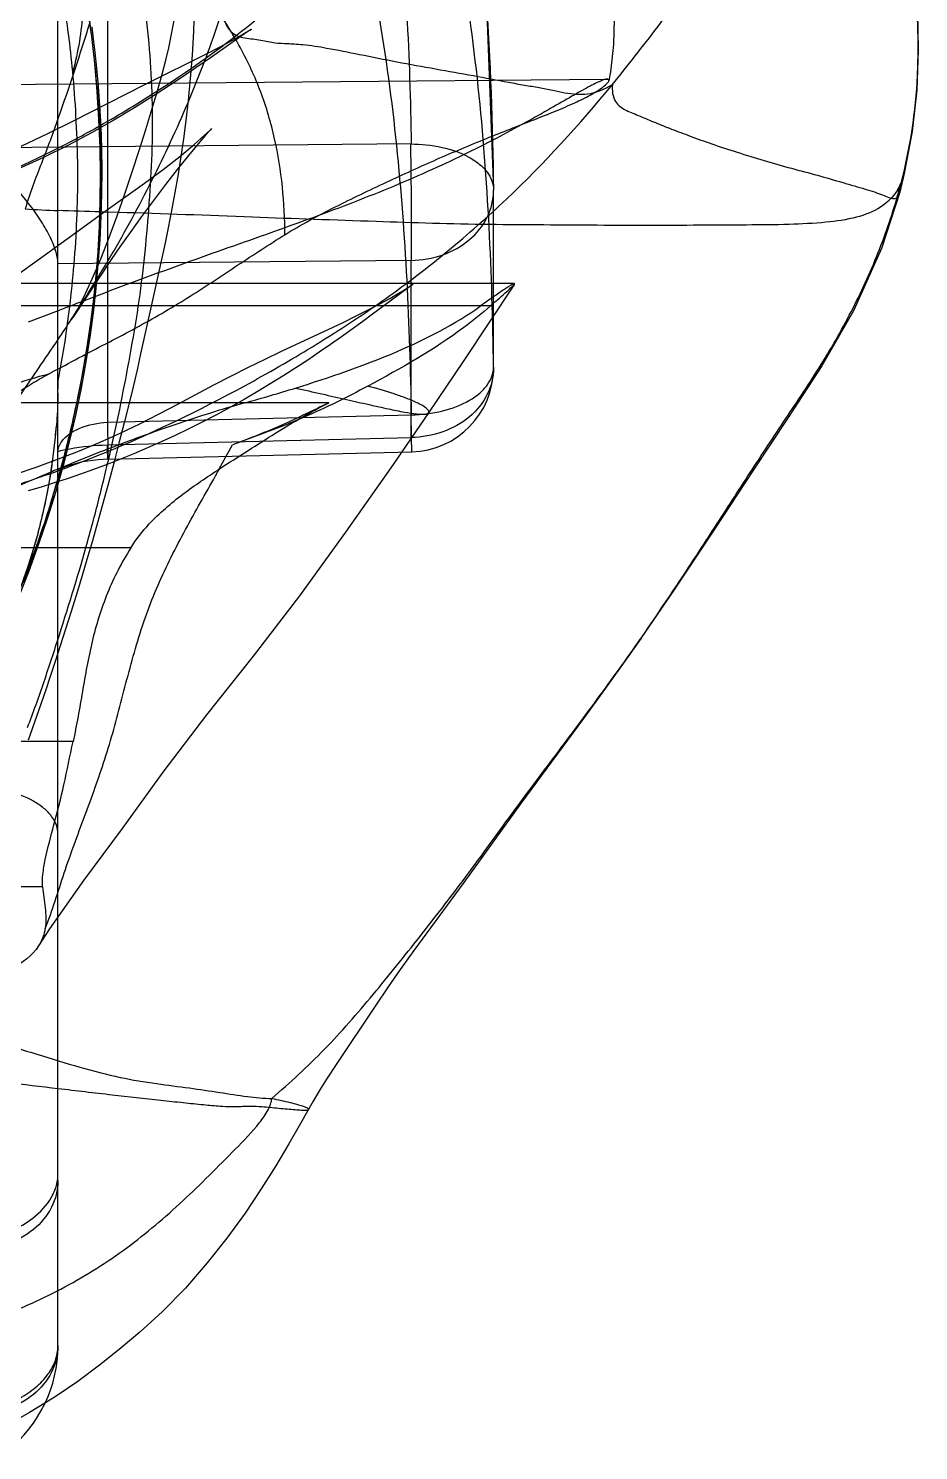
# Model space of a CAD drawing. Header units: millimetres. Extents: x 23075 to 24509, y -21593 to -20579.
# Drawn here: x 23395.07 to 23400.4, y -20914.53 to -20906.01 of the extents above; entities that cross this region are included whole.
import ezdxf

# ---------------------------------------------------------------- set-up
doc = ezdxf.new("R2010")
doc.units = ezdxf.units.MM
doc.header["$LTSCALE"] = 8
doc.layers.add('Cav-cor', color=30, linetype='Continuous')

# ---------------------------------------------------------------- blocks, each defined once
blk = doc.blocks.new('20160901.135302')
at = {"layer": 'Cav-cor', "color": 241}
for p, q in [((2.7082, 5.713), (2.7082, 0.2082)), ((2.412, -5.3279), (2.412, 5.5444)), ((2.6128, 2.5387), (2.5871, 2.7222)), ((2.6325, 2.3607), (2.6128, 2.5387)), ((3.5433, 2.5452), (3.3329, 2.3972)), ((-8.5425, 2.1408), (5.7045, 2.2652)), ((2.5018, 2.0135), (2.9334, 2.2316)), ((5.7143, 2.2573), (5.7045, 2.2652)), ((4.5289, 1.876), (1.9139, 1.8509)), ((7.4841, 1.6992), (7.4564, 1.5878)), ((7.4564, 1.5878), (7.4645, 1.6413)), ((5.0222, 0.5333), (5.0222, 1.5996)), ((5.0222, 1.595), (5.0222, 1.5996)), ((7.4563, 1.5874), (7.4564, 1.5878)), ((2.5608, 1.3761), (2.688, 1.4677)), ((2.6911, 1.4678), (2.6663, 1.4685)), ((2.7755, 1.4655), (2.6911, 1.4678)), ((2.3008, 1.1872), (2.5608, 1.3761)), ((2.6412, 1.0878), (2.6525, 1.231)), ((4.5285, 1.1785), (2.412, 1.1582)), ((2.7314, 1.1843), (2.5005, 0.8367)), ((4.5285, 0.1168), (4.5285, 1.1785)), ((5.141, 1.0401), (-7.8741, 1.0401)), ((2.5766, 0.9789), (2.6187, 1.0717)), ((5.148, 1.0364), (4.8403, 0.5727)), ((5.148, 1.0364), (5.1481, 1.0401)), ((2.6266, 0.9584), (2.5534, 0.9305)), ((4.5187, 1.0205), (4.4037, 0.9344)), ((5.0044, 0.9054), (-7.747, 0.9054)), ((2.4125, 0.8766), (2.2343, 0.8084)), ((2.4641, 0.8964), (2.4125, 0.8766)), ((2.5071, 0.9129), (2.4641, 0.8964)), ((2.5237, 0.9192), (2.5071, 0.9129)), ((2.5534, 0.9305), (2.5237, 0.9192)), ((2.534, 0.8916), (2.5324, 0.8888)), ((2.5324, 0.8888), (2.5333, 0.8905)), ((2.9699, 0.9031), (2.9077, 0.6185)), ((4.4037, 0.9344), (4.2975, 0.8554)), ((2.5005, 0.8367), (2.4916, 0.8232)), ((4.8403, 0.5727), (4.6332, 0.2654)), ((5.0222, 0.5379), (5.0222, 0.5333)), ((2.412, 0.4505), (2.4128, 0.4547)), ((4.0358, 0.3252), (-7.747, 0.3252)), ((4.6332, 0.2654), (4.6333, 0.2654)), ((2.4649, 0.0584), (2.4924, 0.1715)), ((2.7082, 0.2082), (4.5306, 0.2524)), ((2.5405, 0.0373), (2.6642, 0.0887)), ((2.7082, 0.0727), (4.5285, 0.1168)), ((2.4148, -0.0116), (2.5405, 0.0373)), ((2.437, -0.0481), (2.4649, 0.0584)), ((2.7116, -0.0132), (4.5319, 0.031)), ((2.287, -0.0583), (2.4148, -0.0116)), ((2.4094, -0.1464), (2.437, -0.0481)), ((2.4266, -0.0667), (2.4106, -0.0734)), ((2.423, -0.0936), (2.4288, -0.0726)), ((2.4468, -0.0584), (2.4266, -0.0667)), ((2.3679, -0.2816), (2.4094, -0.1464)), ((2.375, -0.2584), (2.4175, -0.1134)), ((2.3452, -0.3542), (2.3834, -0.2341)), ((2.3559, -0.3217), (2.3219, -0.4256)), ((2.287, -0.5272), (2.3243, -0.4171)), ((2.2693, -0.5413), (2.2839, -0.49)), ((2.2942, -0.452), (2.2784, -0.5098)), ((2.8482, -0.5452), (-7.747, -0.5452)), ((2.2469, -0.6385), (2.287, -0.5272)), ((2.2524, -0.6233), (2.203, -0.754)), ((2.2839, -1.5561), (2.2345, -1.6969)), ((5.5617, -1.5666), (5.1839, -2.0795)), ((2.5026, -1.7057), (-7.747, -1.7057)), ((5.1839, -2.0795), (4.8434, -2.5507)), ((4.8434, -2.5507), (4.5454, -2.9573)), ((2.3202, -2.576), (-7.747, -2.576)), ((4.3129, -3.2919), (4.0838, -3.6352))]:
    blk.add_line(p, q, dxfattribs=at)
for points in [[(-3.62, 11.0081), (-2.6033, 10.8988), (-1.4249, 10.6473), (-0.2822, 10.2697), (0.7779, 9.7846), (1.7143, 9.214), (2.5206, 8.5624), (3.2135, 7.8145), (3.7991, 6.9616), (4.2721, 6.0131), (4.6247, 4.9801), (4.8554, 3.8758), (4.9803, 2.7121), (5.0221, 1.6017)], [(7.5562, 4.1832), (7.5538, 4.0262), (7.5473, 3.866), (7.537, 3.7103), (7.5248, 3.5717), (7.5142, 3.4638), (7.5078, 3.396), (7.5051, 3.3602), (7.5047, 3.3526), (7.5048, 3.3456), (7.5061, 3.312), (7.5108, 3.2495), (7.5203, 3.1522), (7.5337, 3.0247), (7.549, 2.8634), (7.5626, 2.6648), (7.5679, 2.4384), (7.5591, 2.1983), (7.5318, 1.95), (7.4841, 1.6992)], [(2.6143, 2.5772), (2.6234, 2.5059), (2.6329, 2.4251), (2.6428, 2.3303), (2.6524, 2.2223), (2.6611, 2.1047), (2.6681, 1.9806), (2.6728, 1.8516), (2.6748, 1.7185), (2.6738, 1.5816), (2.6696, 1.4416), (2.6622, 1.2993), (2.652, 1.1557), (2.6388, 1.0104), (2.6224, 0.8637), (2.603, 0.7188), (2.5799, 0.571), (2.5508, 0.4115), (2.5167, 0.2493), (2.4812, 0.0989), (2.4424, -0.0509), (2.3986, -0.2061), (2.3499, -0.3642), (2.2963, -0.5235), (2.2376, -0.6837), (2.1729, -0.8461)], [(3.2294, 2.8203), (3.2281, 2.6939), (3.2238, 2.5507), (3.2161, 2.4075), (3.2052, 2.2681), (3.1921, 2.137), (3.1781, 2.0171), (3.1637, 1.9069), (3.1486, 1.801), (3.132, 1.6942), (3.1134, 1.5847), (3.0933, 1.4768), (3.0724, 1.3726), (3.0516, 1.2743), (3.0319, 1.1831), (2.9699, 0.9031)], [(5.7337, 2.8732), (5.742, 2.7624), (5.7459, 2.6258), (5.7404, 2.4717), (5.7225, 2.3089), (5.7142, 2.2573)], [(2.6187, 1.0717), (2.6682, 1.1875), (2.7188, 1.3145), (2.7676, 1.4455), (2.8138, 1.5778), (2.8573, 1.7084), (2.899, 1.8373), (2.9386, 1.9624), (2.9756, 2.0824), (3.0086, 2.194), (3.0366, 2.2938), (3.0585, 2.3783), (3.0761, 2.4529), (3.0912, 2.5243), (3.1048, 2.5966), (3.1176, 2.6721), (3.1205, 2.6907)], [(2.9334, 2.2316), (3.319, 2.4247), (3.4178, 2.4762), (3.4939, 2.5181), (3.5444, 2.5477), (3.5614, 2.5581)], [(3.5614, 2.5581), (3.571, 2.5642), (3.5693, 2.563), (3.5433, 2.5452)], [(3.3329, 2.3972), (3.2318, 2.3274), (3.1202, 2.2524)], [(2.6526, 1.2326), (2.6609, 1.3811), (2.6658, 1.5344), (2.667, 1.6928), (2.6643, 1.8555), (2.6576, 2.0223), (2.647, 2.1904), (2.6327, 2.3584)], [(3.1202, 2.2524), (3.0006, 2.1746), (2.8764, 2.0966), (2.7472, 2.0189)], [(1.1861, 1.4837), (1.3672, 1.5358), (1.5418, 1.593), (1.7106, 1.6547), (1.8752, 1.7208), (2.0368, 1.7908), (2.1954, 1.8639), (2.3505, 1.9385), (2.5018, 2.0135)], [(2.7472, 2.0189), (2.6124, 1.9421), (2.4716, 1.8669)], [(2.688, 1.4677), (2.931, 1.6416), (3.0418, 1.7235), (3.1423, 1.8016), (3.2285, 1.8731), (3.2911, 1.9286), (3.3258, 1.9613), (3.3298, 1.9652)], [(3.3298, 1.9652), (3.3332, 1.9687), (3.3236, 1.9583), (3.297, 1.9287), (3.2532, 1.8778), (3.1939, 1.8064), (3.1261, 1.7223), (3.056, 1.6328), (2.9839, 1.5379), (2.9121, 1.4407), (2.844, 1.3462), (2.7826, 1.259), (2.7314, 1.1843)], [(2.4716, 1.8669), (2.3246, 1.7941), (2.1712, 1.7247), (2.0126, 1.6603), (1.8491, 1.6009), (1.679, 1.5458), (1.5144, 1.4983)], [(7.4563, 1.5874), (7.3478, 1.2504), (7.1796, 0.8759), (6.9905, 0.5467), (6.7879, 0.2363), (6.5761, -0.0821), (6.3498, -0.4265), (6.1027, -0.798), (5.9025, -1.0908)], [(0.661, 0.1157), (0.7895, 0.1914), (0.9299, 0.2847), (1.0945, 0.3978), (1.2715, 0.5135), (1.4463, 0.6213), (1.6064, 0.7189), (1.7513, 0.8098), (1.8897, 0.9001), (2.0295, 0.9949), (2.1669, 1.091), (2.3008, 1.1872)], [(2.6095, 0.8083), (2.6267, 0.9461), (2.6412, 1.0878)], [(4.0323, 0.7648), (4.1209, 0.8068), (4.204, 0.8473), (4.2795, 0.8852), (4.3456, 0.9199), (4.4015, 0.9507), (4.4473, 0.9771), (4.4831, 0.9988), (4.5092, 1.0154), (4.5271, 1.0272), (4.5377, 1.0345), (4.5395, 1.0358)], [(4.5395, 1.0358), (4.541, 1.0369), (4.5353, 1.0327), (4.5187, 1.0205)], [(2.5333, 0.8905), (2.5468, 0.917), (2.5766, 0.9789)], [(2.4914, 0.8228), (2.5052, 0.8443), (2.5275, 0.8804), (2.5336, 0.891)], [(4.2975, 0.8554), (4.2384, 0.812), (4.1759, 0.7666), (4.1112, 0.7204), (4.0454, 0.6742), (3.9779, 0.6277), (3.9088, 0.5812), (3.8382, 0.5348), (3.7665, 0.4889), (3.6938, 0.4436)], [(2.4924, 0.1715), (2.5189, 0.2906), (2.5443, 0.4148), (2.5681, 0.5432), (2.5899, 0.6744), (2.6095, 0.8083)], [(3.3471, 0.4319), (3.4511, 0.4863), (3.5534, 0.5381), (3.6534, 0.5869), (3.7511, 0.6334), (4.0323, 0.7648)], [(2.9077, 0.6185), (2.8859, 0.5224), (2.862, 0.4209), (2.8363, 0.3152), (2.8088, 0.2051), (2.7793, 0.0901), (2.7482, -0.0285), (2.7162, -0.1482), (2.6511, -0.3858)], [(3.6938, 0.4436), (3.6113, 0.3938), (3.5285, 0.3455), (3.4456, 0.2987), (3.3625, 0.2536), (3.2794, 0.2102), (3.1964, 0.1686), (3.1137, 0.1287), (3.0313, 0.0906), (2.9493, 0.0543), (2.8678, 0.0197), (2.7867, -0.0133), (2.7061, -0.0447), (2.626, -0.0746), (2.5464, -0.1031), (2.4674, -0.1301), (2.3889, -0.1558), (2.3111, -0.1802), (2.2341, -0.2034)], [(2.6642, 0.0887), (2.7857, 0.1429), (2.9036, 0.1994), (3.0188, 0.2578), (3.1312, 0.3168), (3.3471, 0.4319)], [(4.6333, 0.2654), (4.4201, -0.0453), (4.135, -0.4501), (3.8591, -0.8315), (3.5815, -1.1941), (3.3031, -1.5458), (3.0399, -1.889), (2.7976, -2.2266), (2.5646, -2.5386)], [(0.5925, -0.4893), (0.72, -0.4665), (0.8589, -0.44), (1.0083, -0.4106), (1.1625, -0.3788), (1.3152, -0.3446), (1.4642, -0.3079), (1.6093, -0.2694), (1.7509, -0.2295), (1.8893, -0.1884), (2.0247, -0.1461), (2.157, -0.1029), (2.287, -0.0583)], [(2.7116, -0.0132), (2.6534, -0.0164), (2.5599, -0.0296), (2.4801, -0.0501), (2.4193, -0.0738), (2.412, -0.0773)], [(2.6511, -0.3858), (2.6184, -0.5016), (2.5858, -0.6143), (2.5533, -0.7238), (2.5211, -0.8298), (2.4892, -0.9329), (2.4263, -1.1314)], [(2.2453, -0.6405), (2.2725, -0.5662), (2.2989, -0.4917)], [(2.2227, -0.6879), (2.2386, -0.6403), (2.2541, -0.5914), (2.2693, -0.5413)], [(5.9066, -1.085), (5.8285, -1.1966), (5.6942, -1.3848), (5.5617, -1.5666)], [(2.4263, -1.1314), (2.3956, -1.226), (2.3657, -1.3166), (2.3368, -1.4023), (2.2839, -1.5561)], [(2.5646, -2.5386), (2.3614, -2.8278), (2.2962, -2.9299)], [(4.5454, -2.9573), (4.4637, -3.0715), (4.3909, -3.1765), (4.3129, -3.2919)], [(4.0838, -3.6352), (4.0218, -3.7296), (3.982, -3.7926), (3.9415, -3.8616)], [(3.9415, -3.8616), (3.8659, -3.9954), (3.7958, -4.1175), (3.7175, -4.2486), (3.6304, -4.387), (3.533, -4.5318), (3.4241, -4.6813), (3.3061, -4.8306), (3.1762, -4.9811), (3.0392, -5.1219), (2.9037, -5.2455), (2.7792, -5.3497), (2.6614, -5.4434), (2.5303, -5.5407), (2.3885, -5.6364), (2.2413, -5.7277), (2.0951, -5.8102)]]:
    blk.add_lwpolyline(points, dxfattribs=at)
for centre, radius, start, end in [((-9.7219, 6.3626), 12.886, 340.35674, 343.05459), ((4.4591, 2.4293), 3.107, 345.30785, 357.38094), ((4.2063, 2.4439), 3.3602, 357.33049, 357.51072), ((-0.7898, 8.0837), 7.008, 299.51175, 302.90369), ((-0.3762, 7.3573), 6.1722, 296.89829, 299.49206), ((7.173, 1.7667), 0.3173, 328.18308, 336.72488), ((4.112, 2.5185), 3.4653, 344.45204, 345.33711), ((2.7678, 10.422), 8.9522, 266.46625, 267.72245), ((-10.1803, 9.1039), 15.1376, 326.30084, 326.83487), ((-15.7699, 12.8374), 21.8594, 325.73408, 326.28817), ((5.959, -5.9885), 7.4184, 118.56583, 118.84276), ((4.5197, 0.5333), 0.5025, 271.38878, 359.99976), ((4.3257, -3.0424), 4.0498, 119.31913, 120.93829), ((4.4326, -3.2309), 4.2665, 119.10938, 119.33091), ((5.5915, -5.3208), 6.6562, 118.84412, 119.07303), ((-1.0941, 0.4503), 3.5068, 358.76245, 0.07177), ((-4.3896, 1.794), 7.0692, 346.67958, 348.24529), ((0.4786, 11.2966), 11.3894, 285.56996, 287.14098), ((-1.0924, 0.4501), 3.5051, 338.14172, 355.68458), ((-1.1237, 0.4602), 3.5371, 354.42346, 355.55972), ((-1.1584, 0.4636), 3.572, 352.35967, 354.42398), ((-4.4077, 1.7963), 7.0873, 344.70892, 346.06667), ((-4.4954, 1.8188), 7.1779, 346.06105, 346.68096), ((7.1211, -11.3798), 12.2484, 111.20175, 112.1995), ((7.0411, -11.1745), 12.0281, 110.7332, 111.20036), ((-5.73, 4.9826), 10.4174, 330.97591, 331.88662), ((-1.1627, 0.4641), 3.5763, 350.69761, 352.36057), ((7.1649, -11.4897), 12.3667, 112.60959, 112.81244), ((7.1804, -11.5263), 12.4064, 112.19771, 112.42951), ((-1.1494, 0.4618), 3.5628, 345.13757, 350.69898), ((-4.0776, 1.7061), 6.7451, 341.26847, 344.18218), ((-4.2086, 1.7419), 6.8809, 344.1923, 344.52798), ((-1.1039, 0.4498), 3.5158, 336.49792, 344.15548), ((-3.458, 1.4922), 6.0896, 340.23759, 340.99316), ((-3.9272, 1.655), 6.5863, 340.98339, 341.26907), ((-2.684, 1.2109), 5.2662, 339.08881, 339.94454), ((2.1599, -4.2995), 0.2521, 351.52219, 359.96559), ((1.608, -5.3279), 0.804, 308.73346, 0.00072)]:
    blk.add_arc(centre, radius, start, end, dxfattribs=at)
for points, knots in [([(-3.62, 10.7859), (-2.9976, 10.7479), (-2.07, 10.6028), (-0.8827, 10.2518), (-0.0303, 9.9175), (0.7766, 9.5131), (1.5251, 9.0375), (2.1975, 8.4876), (2.7784, 7.8684), (3.2631, 7.1944), (3.6576, 6.4819), (3.9665, 5.7415), (4.195, 4.982), (4.3523, 4.211), (4.4503, 3.4342), (4.508, 2.6556), (4.5254, 2.1358), (4.5289, 1.876)], [0, 0, 0, 0, 0.137873, 0.206089, 0.273541, 0.340033, 0.405353, 0.469232, 0.531573, 0.592516, 0.652326, 0.711262, 0.769555, 0.827426, 0.885045, 0.942555, 1, 1, 1, 1]), ([(3.0172, 2.1999), (3.1871, 2.3096), (3.5185, 2.5433), (3.9776, 2.944), (4.3191, 3.3213), (4.5596, 3.6491), (4.7243, 3.9055), (4.8771, 4.1693), (5.0704, 4.5275), (5.2952, 4.984), (5.5278, 5.5475), (5.7001, 6.1332), (5.765, 6.6387), (5.7772, 7.0457), (5.7658, 7.4512), (5.7104, 7.8545), (5.5854, 8.2386), (5.4601, 8.5143), (5.3113, 8.7782), (5.0914, 9.1148), (4.7824, 9.5111), (4.3543, 9.9359), (4.0377, 10.1846), (3.8735, 10.3008)], [0, 0, 0, 0, 0.062494, 0.125057, 0.187881, 0.219231, 0.250566, 0.281951, 0.313393, 0.376301, 0.439045, 0.501552, 0.564307, 0.595813, 0.627283, 0.68961, 0.720637, 0.751779, 0.783013, 0.814149, 0.875902, 0.937855, 1, 1, 1, 1]), ([(0.6927, 9.7543), (1.0876, 9.5522), (1.8404, 9.1016), (2.8267, 8.2603), (3.6136, 7.2796), (4.2061, 6.2106), (4.6177, 5.0861), (4.8654, 3.9314), (4.9904, 2.7665), (5.017, 1.9883), (5.0222, 1.5996)], [0, 0, 0, 0, 0.136032, 0.267909, 0.395437, 0.519506, 0.641146, 0.761316, 0.880783, 1, 1, 1, 1]), ([(5.7348, 2.2318), (5.8263, 2.3467), (5.9642, 2.5186), (6.1364, 2.7568), (6.2979, 3.0025), (6.4802, 3.3218), (6.677, 3.7163), (6.8772, 4.1091), (7.0662, 4.5076), (7.2302, 4.9172), (7.3581, 5.3396), (7.4316, 5.6997), (7.4808, 5.9895), (7.5141, 6.2076), (7.541, 6.4264), (7.5652, 6.7192), (7.5736, 7.0867), (7.5566, 7.5274), (7.5159, 7.8932), (7.4619, 8.1827), (7.3907, 8.4678), (7.3199, 8.6767), (7.2674, 8.8134)], [0, 0, 0, 0, 0.062466, 0.093734, 0.124987, 0.187481, 0.250007, 0.312487, 0.375048, 0.437573, 0.499989, 0.562486, 0.593776, 0.625051, 0.656299, 0.687536, 0.750024, 0.812506, 0.87505, 0.906366, 0.937722, 1, 1, 1, 1]), ([(5.0222, 0.5379), (5.0147, 1.0985), (4.9658, 2.222), (4.6808, 3.8991), (4.0604, 5.5183), (3.3959, 6.4851), (3.0026, 6.9224)], [0, 0, 0, 0, 0.245724, 0.492238, 0.742251, 1, 1, 1, 1]), ([(7.5633, 2.2979), (7.5717, 2.4909), (7.5596, 2.7818), (7.5106, 3.1653), (7.46, 3.4509), (7.3974, 3.7341), (7.32, 4.0136), (7.2326, 4.2901), (7.1407, 4.5651), (7.0349, 4.835), (6.8716, 5.1854), (6.6769, 5.52), (6.4616, 5.8407), (6.2904, 6.074), (6.104, 6.2961), (5.9727, 6.4379), (5.9069, 6.5094)], [0, 0, 0, 0, 0.124987, 0.187533, 0.250047, 0.312576, 0.375093, 0.437627, 0.500139, 0.562625, 0.625118, 0.750044, 0.812524, 0.874997, 0.937134, 1, 1, 1, 1]), ([(4.5306, 0.2524), (4.527, 0.5219), (4.5094, 1.0608), (4.4506, 1.8681), (4.3429, 2.6722), (4.1122, 3.7376), (3.6214, 5.0429), (2.9852, 5.9737), (2.6074, 6.3937)], [0, 0, 0, 0, 0.122893, 0.24583, 0.368947, 0.492521, 0.742401, 1, 1, 1, 1]), ([(3.7717, 1.332), (3.7718, 1.4281), (3.7624, 1.6216), (3.7165, 1.9091), (3.6339, 2.1896), (3.5109, 2.4543), (3.358, 2.7), (3.1838, 2.9252), (2.9941, 3.1303), (2.7916, 3.317), (2.5786, 3.4891), (2.3565, 3.6494), (2.1264, 3.7984), (1.8102, 3.9823), (1.4008, 4.1906), (1.075, 4.3615), (0.9126, 4.4499)], [0, 0, 0, 0, 0.064264, 0.129174, 0.194144, 0.259039, 0.323626, 0.387142, 0.449082, 0.510137, 0.571009, 0.632024, 0.693105, 0.754125, 0.876413, 1, 1, 1, 1]), ([(2.2297, -1.6213), (2.2649, -1.5304), (2.3302, -1.3459), (2.4517, -0.973), (2.5675, -0.5974), (2.6674, -0.2173), (2.7361, 0.0692), (2.798, 0.3573), (2.852, 0.6469), (2.9013, 0.9374), (2.9361, 1.2301), (2.9606, 1.5236), (2.9847, 1.9153), (2.9767, 2.3084), (2.9371, 2.6985), (2.9066, 2.8921), (2.8901, 2.9887)], [0, 0, 0, 0, 0.062055, 0.124658, 0.249852, 0.312398, 0.374971, 0.437529, 0.500087, 0.562664, 0.625209, 0.687766, 0.750288, 0.875181, 0.937604, 1, 1, 1, 1]), ([(2.5308, 3.0244), (2.5547, 2.909), (2.5737, 2.667), (2.5335, 2.428), (2.5006, 2.3104)], [0, 0, 0, 0, 0.491233, 1, 1, 1, 1]), ([(2.5006, 2.3104), (2.4934, 2.386), (2.4779, 2.5274), (2.4545, 2.6821), (2.4407, 2.774), (2.4318, 2.8199), (2.4245, 2.8602), (2.4183, 2.8914), (2.4148, 2.9106), (2.4135, 2.9153), (2.4119, 2.9253), (2.412, 2.9242)], [0, 0, 0, 0, 0.367246, 0.687504, 0.757094, 0.816079, 0.914185, 0.950751, 0.977849, 0.994413, 1, 1, 1, 1]), ([(2.4916, 0.8232), (2.5855, 0.9669), (2.7675, 1.2582), (3.0085, 1.7135), (3.2226, 2.1821), (3.3425, 2.5043), (3.3947, 2.6679)], [0, 0, 0, 0, 0.249995, 0.499961, 0.74982, 1, 1, 1, 1]), ([(3.3947, 2.6679), (3.4002, 2.6431), (3.4121, 2.6007), (3.4439, 2.5491), (3.4865, 2.5218), (3.5328, 2.5107), (3.5805, 2.5055), (3.6415, 2.4968), (3.7094, 2.4808), (3.7767, 2.4781), (3.8317, 2.4762), (3.9105, 2.4697), (4.0407, 2.4492), (4.228, 2.4112), (4.4452, 2.3675), (4.6733, 2.3266), (4.8966, 2.2871), (5.0739, 2.2524), (5.2057, 2.2296), (5.2939, 2.2145), (5.3745, 2.1988), (5.4483, 2.1829), (5.5183, 2.1726), (5.6174, 2.1739), (5.6894, 2.2049), (5.7348, 2.2318)], [0, 0, 0, 0, 0.030979, 0.053204, 0.071887, 0.090872, 0.110648, 0.13031, 0.165802, 0.195147, 0.211929, 0.232769, 0.291245, 0.372141, 0.465189, 0.560772, 0.653978, 0.741025, 0.780415, 0.8167, 0.849901, 0.880278, 0.908484, 0.93575, 1, 1, 1, 1]), ([(2.5313, 0.3538), (2.6082, 0.7234), (2.666, 1.197), (2.6722, 1.7673), (2.6566, 2.1508), (2.6271, 2.4371), (2.6001, 2.6262)], [0, 0, 0, 0, 0.495922, 0.622502, 0.749069, 1, 1, 1, 1]), ([(2.4128, 0.4547), (2.4183, 0.485), (2.4361, 0.5752), (2.4634, 0.7437), (2.4919, 0.9685), (2.5162, 1.2236), (2.5301, 1.4933), (2.5331, 1.7685), (2.5216, 2.0414), (2.5091, 2.2218), (2.5006, 2.3104)], [0, 0, 0, 0, 0.049467, 0.148086, 0.274604, 0.41409, 0.560385, 0.709134, 0.85672, 1, 1, 1, 1]), ([(-0.9559, -0.5239), (-0.8798, -0.5018), (-0.7204, -0.4737), (-0.4788, -0.4599), (-0.2378, -0.4564), (0.0748, -0.4518), (0.4628, -0.4445), (0.9296, -0.416), (1.3966, -0.3588), (1.8563, -0.2615), (2.3047, -0.1267), (2.8877, 0.0973), (3.4498, 0.3732), (3.989, 0.6882), (4.3801, 0.946), (4.7523, 1.2309), (5.2197, 1.6449), (5.5369, 1.991), (5.7348, 2.2318)], [0, 0, 0, 0, 0.031626, 0.064291, 0.096621, 0.127892, 0.189149, 0.251577, 0.314618, 0.376889, 0.43897, 0.501434, 0.626186, 0.688465, 0.750787, 0.81315, 0.875486, 1, 1, 1, 1]), ([(5.7045, 2.2652), (5.6987, 2.2651), (5.6844, 2.2615), (5.66, 2.2521), (5.6281, 2.2371), (5.5711, 2.2073), (5.4831, 2.1573), (5.358, 2.0848), (5.2074, 1.9993), (5.0329, 1.9052), (4.8372, 1.8067), (4.5453, 1.6711), (4.1506, 1.5092), (3.6526, 1.3306), (3.1402, 1.1508), (2.7981, 1.0235), (2.6266, 0.9584)], [0, 0, 0, 0, 0.005148, 0.012976, 0.023497, 0.036656, 0.070593, 0.114061, 0.166124, 0.225676, 0.29148, 0.362235, 0.513847, 0.673177, 0.835812, 1, 1, 1, 1]), ([(3.7717, 1.332), (3.8692, 1.3928), (4.0715, 1.5001), (4.3773, 1.6469), (4.6792, 1.7841), (4.9738, 1.9082), (5.2123, 2.0006), (5.3894, 2.0708), (5.5027, 2.1191), (5.594, 2.1631), (5.6584, 2.2016), (5.6946, 2.2297), (5.7098, 2.2473), (5.7136, 2.2543), (5.7142, 2.2573)], [0, 0, 0, 0, 0.159634, 0.31761, 0.471468, 0.620302, 0.761731, 0.826836, 0.884967, 0.93284, 0.967549, 0.989288, 0.995854, 1, 1, 1, 1]), ([(5.7348, 2.2318), (5.732, 2.1975), (5.7364, 2.1443), (5.7802, 2.0984), (5.817, 2.077), (5.8581, 2.0599), (5.9171, 2.0361), (5.9936, 2.0023), (6.0936, 1.9638), (6.2062, 1.9211), (6.3368, 1.8733), (6.5392, 1.8077), (6.7504, 1.7447), (6.9625, 1.6894), (7.0878, 1.6528), (7.1828, 1.6253), (7.2468, 1.607), (7.3033, 1.5898), (7.3505, 1.5721), (7.3834, 1.5576), (7.406, 1.5504), (7.4198, 1.5483), (7.4324, 1.5503), (7.4431, 1.5578), (7.4511, 1.5708), (7.4546, 1.5813), (7.4563, 1.5874)], [0, 0, 0, 0, 0.053466, 0.074432, 0.096045, 0.119163, 0.143515, 0.194706, 0.248879, 0.309828, 0.381564, 0.464534, 0.639847, 0.723471, 0.804566, 0.842331, 0.876984, 0.907775, 0.934034, 0.955135, 0.963556, 0.970611, 0.976712, 0.982826, 0.990238, 1, 1, 1, 1]), ([(2.4142, 2.0308), (2.3817, 1.94), (2.3138, 1.7595), (2.2425, 1.5797), (2.216, 1.4869)], [0, 0, 0, 0, 0.499564, 1, 1, 1, 1]), ([(4.5241, 1.876), (4.5878, 1.8763), (4.7091, 1.8642), (4.8489, 1.8164), (4.9364, 1.759), (4.984, 1.7113), (5.0143, 1.6583), (5.0219, 1.6201), (5.0222, 1.6017)], [0, 0, 0, 0, 0.309318, 0.586948, 0.707512, 0.8149, 0.910971, 1, 1, 1, 1]), ([(4.5241, 1.876), (4.5267, 1.7504), (4.5293, 1.5179), (4.5302, 1.2853), (4.5285, 1.1785)], [0, 0, 0, 0, 0.540221, 1, 1, 1, 1]), ([(1.5144, 1.4983), (1.5913, 1.5193), (1.9006, 1.6141), (2.1989, 1.7428), (2.4162, 1.8529)], [0, 0, 0, 0, 0.246616, 1, 1, 1, 1]), ([(2.412, 1.1606), (2.412, 1.1868), (2.3987, 1.2455), (2.3602, 1.3336), (2.3044, 1.4272), (2.2142, 1.5529), (2.0861, 1.6982), (1.9724, 1.803), (1.9139, 1.8509)], [0, 0, 0, 0, 0.090572, 0.20429, 0.331996, 0.466431, 0.73859, 1, 1, 1, 1]), ([(7.4426, 1.5994), (7.4173, 1.5587), (7.3431, 1.4856), (7.189, 1.4284), (7.0029, 1.4026), (6.7823, 1.3918), (6.5294, 1.3901), (6.2504, 1.3889), (5.9525, 1.3862), (5.6416, 1.3888), (5.3216, 1.3906), (4.8795, 1.3925), (4.2974, 1.4113), (3.557, 1.4372), (3.0429, 1.4579), (2.7755, 1.4655)], [0, 0, 0, 0, 0.030443, 0.063474, 0.102686, 0.149434, 0.203586, 0.263213, 0.326558, 0.392713, 0.460569, 0.529685, 0.673365, 0.830214, 1, 1, 1, 1]), ([(4.5285, 1.1785), (4.5927, 1.1794), (4.7189, 1.2012), (4.882, 1.2914), (4.9947, 1.4284), (5.0222, 1.541), (5.0222, 1.595)], [0, 0, 0, 0, 0.271167, 0.530273, 0.77172, 1, 1, 1, 1]), ([(5.9066, -1.085), (5.9803, -0.9788), (6.1252, -0.7647), (6.337, -0.4398), (6.5467, -0.1135), (6.7598, 0.2106), (6.9772, 0.5316), (7.1707, 0.8675), (7.3324, 1.2199), (7.4158, 1.4649), (7.4506, 1.5896)], [0, 0, 0, 0, 0.125031, 0.250127, 0.375177, 0.500259, 0.625387, 0.750225, 0.874728, 1, 1, 1, 1]), ([(2.5778, 0.6153), (2.6846, 0.6714), (2.8447, 0.754), (3.0532, 0.8705), (3.2517, 0.9918), (3.488, 1.15), (3.6773, 1.273), (3.7717, 1.332)], [0, 0, 0, 0, 0.259748, 0.387859, 0.514053, 0.760296, 1, 1, 1, 1]), ([(5.148, 1.04), (5.1455, 1.04), (5.1385, 1.0362), (5.1254, 1.0291), (5.1063, 1.017), (5.082, 1.001), (5.053, 0.9813), (5.0067, 0.9493), (4.9704, 0.9235), (4.9451, 0.9054)], [0, 0, 0, 0, 0.030875, 0.093598, 0.186767, 0.307285, 0.451893, 0.617471, 1, 1, 1, 1]), ([(5.0044, 0.9054), (5.0221, 0.9212), (5.0545, 0.9499), (5.0979, 0.9876), (5.1278, 1.0155), (5.1438, 1.0302), (5.148, 1.0364)], [0, 0, 0, 0, 0.36659, 0.667746, 0.884436, 1, 1, 1, 1]), ([(3.8353, 0.4131), (4.0403, 0.4766), (4.4244, 0.6081), (4.7896, 0.7941), (4.9451, 0.9054)], [0, 0, 0, 0, 0.528814, 1, 1, 1, 1]), ([(5.0044, 0.9054), (4.9534, 0.86), (4.7245, 0.676), (4.4677, 0.5308), (4.2694, 0.4248)], [0, 0, 0, 0, 0.232974, 1, 1, 1, 1]), ([(0.6652, -2.4066), (0.6965, -2.2694), (0.7701, -1.9969), (0.9318, -1.6056), (1.1247, -1.2293), (1.3393, -0.8648), (1.5725, -0.5122), (1.8962, -0.0507), (2.1369, 0.2968), (2.2955, 0.5298)], [0, 0, 0, 0, 0.124846, 0.249834, 0.374911, 0.499846, 0.624913, 0.749949, 1, 1, 1, 1]), ([(4.5285, 0.2524), (4.5922, 0.2536), (4.7133, 0.2685), (4.8522, 0.3195), (4.9387, 0.3789), (4.9856, 0.4276), (5.0151, 0.4812), (5.0222, 0.5196), (5.0222, 0.5379)], [0, 0, 0, 0, 0.308863, 0.586592, 0.707347, 0.814933, 0.911101, 1, 1, 1, 1]), ([(5.0222, 0.5333), (5.0222, 0.4793), (4.9947, 0.3667), (4.882, 0.2297), (4.7189, 0.1396), (4.5927, 0.1177), (4.5285, 0.1168)], [0, 0, 0, 0, 0.228282, 0.46973, 0.728834, 1, 1, 1, 1]), ([(2.357, 0.4967), (2.2029, 0.4578), (1.8981, 0.3506), (1.4572, 0.1459), (1.0866, -0.0292), (0.7797, -0.1499), (0.5426, -0.2238), (0.3004, -0.282), (-0.0269, -0.3427), (-0.4399, -0.3937), (-0.9373, -0.4336), (-1.2689, -0.4578), (-1.4349, -0.4692)], [0, 0, 0, 0, 0.120765, 0.244375, 0.369306, 0.43191, 0.494698, 0.557771, 0.621041, 0.747423, 0.873621, 1, 1, 1, 1]), ([(1.3395, -0.3368), (1.4756, -0.1912), (1.683, 0.0241), (1.9933, 0.2725), (2.159, 0.3805), (2.2437, 0.4312)], [0, 0, 0, 0, 0.502308, 0.751262, 1, 1, 1, 1]), ([(2.412, 0.382), (2.412, 0.3498), (2.4094, 0.2846), (2.4054, 0.2194), (2.4028, 0.1864)], [0, 0, 0, 0, 0.492938, 1, 1, 1, 1]), ([(4.2694, 0.4248), (4.1435, 0.3576), (3.8791, 0.2259), (3.6016, 0.125), (3.4584, 0.0737)], [0, 0, 0, 0, 0.483991, 1, 1, 1, 1]), ([(3.8353, 0.4131), (3.8882, 0.4014), (3.9905, 0.3786), (4.1374, 0.3454), (4.2702, 0.3153), (4.3856, 0.2896), (4.481, 0.2698), (4.5536, 0.2579), (4.6, 0.2543), (4.624, 0.2583), (4.6315, 0.2627), (4.6332, 0.2654)], [0, 0, 0, 0, 0.199117, 0.385034, 0.553135, 0.699108, 0.819398, 0.910692, 0.970243, 0.988278, 1, 1, 1, 1]), ([(4.6333, 0.2654), (4.639, 0.2743), (4.6157, 0.2969), (4.5872, 0.3135), (4.5437, 0.3349), (4.4899, 0.3561), (4.3973, 0.3885), (4.3224, 0.4104), (4.2694, 0.4248)], [0, 0, 0, 0, 0.077823, 0.161458, 0.276954, 0.422435, 0.594146, 1, 1, 1, 1]), ([(3.5356, 0.3252), (3.4735, 0.3078), (3.2198, 0.233), (2.97, 0.1454), (2.783, 0.0746)], [0, 0, 0, 0, 0.244041, 1, 1, 1, 1]), ([(3.3792, -0.0717), (3.4363, -0.0344), (3.5493, 0.0378), (3.7655, 0.1743), (3.9264, 0.2718), (4.0358, 0.3252)], [0, 0, 0, 0, 0.266524, 0.524045, 1, 1, 1, 1]), ([(4.0358, 0.3252), (3.9436, 0.2802), (3.755, 0.1877), (3.5595, 0.1101), (3.4584, 0.0737)], [0, 0, 0, 0, 0.488495, 1, 1, 1, 1]), ([(2.412, 0.0282), (2.412, 0.0393), (2.4162, 0.0626), (2.4376, 0.1016), (2.4804, 0.1415), (2.5706, 0.1895), (2.6521, 0.2055), (2.7082, 0.2082)], [0, 0, 0, 0, 0.088868, 0.185385, 0.352479, 0.549022, 1, 1, 1, 1]), ([(2.7082, 0.2082), (2.7086, 0.1921), (2.7092, 0.1613), (2.7101, 0.1178), (2.7108, 0.0798), (2.7113, 0.0478), (2.7116, 0.0253), (2.7118, 0.0107), (2.7119, 0.0023), (2.7118, -0.004), (2.7121, -0.009), (2.7115, -0.0112), (2.712, -0.0131), (2.7116, -0.0131)], [0, 0, 0, 0, 0.218922, 0.416667, 0.589683, 0.734591, 0.849374, 0.895035, 0.932647, 0.962037, 0.983072, 0.995724, 1, 1, 1, 1]), ([(4.5319, 0.031), (4.5322, 0.031), (4.5317, 0.0329), (4.5323, 0.0351), (4.532, 0.0401), (4.5321, 0.0464), (4.532, 0.0548), (4.5319, 0.0694), (4.5315, 0.092), (4.531, 0.1239), (4.5303, 0.1619), (4.5295, 0.2055), (4.5288, 0.2362), (4.5285, 0.2524)], [0, 0, 0, 0, 0.004276, 0.01693, 0.037969, 0.067368, 0.104994, 0.150673, 0.265477, 0.41036, 0.583343, 0.781075, 1, 1, 1, 1]), ([(4.5285, 0.1168), (4.5289, 0.1045), (4.5294, 0.0873), (4.5302, 0.0661), (4.5306, 0.0538), (4.5312, 0.0445), (4.531, 0.037), (4.5321, 0.0339), (4.5314, 0.031), (4.5319, 0.031)], [0, 0, 0, 0, 0.42823, 0.600454, 0.743191, 0.855271, 0.935593, 0.983788, 1, 1, 1, 1]), ([(2.412, 0.0336), (2.4357, 0.0395), (2.5331, 0.0607), (2.6329, 0.0708), (2.7082, 0.0727)], [0, 0, 0, 0, 0.244668, 1, 1, 1, 1]), ([(2.7116, -0.0131), (2.7112, -0.0132), (2.7118, -0.0102), (2.7108, -0.0072), (2.7109, 0.0003), (2.7103, 0.0097), (2.7099, 0.022), (2.7092, 0.0432), (2.7086, 0.0604), (2.7082, 0.0727)], [0, 0, 0, 0, 0.016134, 0.064263, 0.144532, 0.256591, 0.39934, 0.571608, 1, 1, 1, 1]), ([(2.3356, -2.8268), (2.3792, -2.7176), (2.4465, -2.4897), (2.5723, -2.1538), (2.6771, -1.8689), (2.7478, -1.6319), (2.7958, -1.4484), (2.8437, -1.2633), (2.8956, -1.0793), (2.9562, -0.8992), (3.0532, -0.6685), (3.1968, -0.3936), (3.3196, -0.1793), (3.3792, -0.0717)], [0, 0, 0, 0, 0.119306, 0.240741, 0.364033, 0.42726, 0.491613, 0.556514, 0.621352, 0.685629, 0.749205, 0.875158, 1, 1, 1, 1]), ([(2.8482, -0.5452), (2.8805, -0.4939), (2.9744, -0.375), (3.1574, -0.2196), (3.3052, -0.12), (3.3792, -0.0717)], [0, 0, 0, 0, 0.2537, 0.629897, 1, 1, 1, 1]), ([(2.3702, -0.0903), (2.2117, -0.157), (1.8961, -0.2974), (1.5891, -0.457), (1.4397, -0.5452)], [0, 0, 0, 0, 0.497588, 1, 1, 1, 1]), ([(2.8482, -0.5452), (2.7941, -0.6312), (2.7003, -0.8129), (2.6105, -1.1055), (2.5587, -1.406), (2.5242, -1.6064), (2.5026, -1.7057)], [0, 0, 0, 0, 0.250018, 0.499965, 0.749987, 1, 1, 1, 1]), ([(3.6937, -3.8445), (3.8027, -3.7509), (3.9617, -3.6034), (4.1589, -3.3904), (4.3016, -3.2221), (4.4412, -3.0497), (4.58, -2.8763), (4.717, -2.7016), (4.8957, -2.4652), (5.1121, -2.1645), (5.3784, -1.8086), (5.6451, -1.4531), (5.818, -1.2124), (5.9025, -1.0908)], [0, 0, 0, 0, 0.121862, 0.183597, 0.246104, 0.308969, 0.371777, 0.434517, 0.497306, 0.623072, 0.748697, 0.87435, 1, 1, 1, 1]), ([(2.3202, -2.576), (2.3181, -2.5513), (2.3207, -2.4964), (2.3425, -2.3721), (2.3918, -2.1947), (2.4518, -1.9598), (2.4838, -1.7919), (2.5026, -1.7057)], [0, 0, 0, 0, 0.083541, 0.183697, 0.424605, 0.702844, 1, 1, 1, 1]), ([(2.412, -2.2613), (2.412, -2.2429), (2.4049, -2.2044), (2.375, -2.1507), (2.3276, -2.1023), (2.2401, -2.0436), (2.0998, -1.994), (1.978, -1.9807), (1.9139, -1.9803)], [0, 0, 0, 0, 0.088875, 0.184874, 0.292279, 0.412928, 0.690757, 1, 1, 1, 1]), ([(2.3202, -2.576), (2.3237, -2.6179), (2.3375, -2.7004), (2.3425, -2.7855), (2.3356, -2.8268)], [0, 0, 0, 0, 0.50143, 1, 1, 1, 1]), ([(2.3356, -2.8268), (2.3342, -2.8356), (2.3267, -2.8718), (2.3113, -2.9063), (2.2961, -2.9299)], [0, 0, 0, 0, 0.240979, 1, 1, 1, 1]), ([(2.2961, -2.9299), (2.2583, -2.9889), (2.1615, -3.0617), (2.0106, -3.1212), (1.9209, -3.1452), (1.874, -3.1562)], [0, 0, 0, 0, 0.43132, 0.703553, 1, 1, 1, 1]), ([(-1.2408, -3.0084), (-1.0985, -3.0446), (-0.8274, -3.1059), (-0.4997, -3.1798), (-0.2611, -3.2392), (-0.0981, -3.2838), (0.054, -3.3246), (0.1894, -3.3547), (0.3106, -3.3618), (0.4303, -3.3567), (0.569, -3.3617), (0.7276, -3.3786), (0.8886, -3.3977), (1.0307, -3.4119), (1.1456, -3.4196), (1.238, -3.4264), (1.3132, -3.4374), (1.367, -3.4449), (1.4025, -3.445), (1.4231, -3.4404), (1.441, -3.4317), (1.4716, -3.4172), (1.5165, -3.41), (1.5765, -3.4115), (1.6754, -3.422), (1.8315, -3.4515), (2.0479, -3.5059), (2.289, -3.5804), (2.5368, -3.6575), (2.7754, -3.7198), (2.9956, -3.7565), (3.1951, -3.7804), (3.3765, -3.8074), (3.5402, -3.8343), (3.6449, -3.8446), (3.6937, -3.8445)], [0, 0, 0, 0, 0.087505, 0.165597, 0.200175, 0.234076, 0.26629, 0.29409, 0.316501, 0.338379, 0.365488, 0.399129, 0.43339, 0.462103, 0.484233, 0.502025, 0.517266, 0.529569, 0.534373, 0.538323, 0.542026, 0.546164, 0.55851, 0.568538, 0.581942, 0.617734, 0.663127, 0.71485, 0.768111, 0.817801, 0.861617, 0.901049, 0.937537, 0.970905, 1, 1, 1, 1]), ([(2.4134, -3.7867), (2.3096, -3.7743), (1.8674, -3.7216), (1.4252, -3.6682), (1.0875, -3.623)], [0, 0, 0, 0, 0.234816, 1, 1, 1, 1]), ([(3.9128, -3.9123), (3.9119, -3.914), (3.9051, -3.9161), (3.8914, -3.917), (3.8663, -3.9164), (3.8304, -3.9137), (3.7847, -3.9096), (3.7181, -3.9031), (3.6452, -3.8959), (3.5759, -3.8914), (3.5288, -3.8926), (3.4901, -3.8958), (3.4427, -3.8961), (3.3734, -3.8919), (3.2773, -3.8832), (3.1587, -3.8711), (2.9758, -3.8517), (2.7261, -3.8237), (2.5212, -3.7995), (2.4134, -3.7867)], [0, 0, 0, 0, 0.003769, 0.012493, 0.028389, 0.05302, 0.084578, 0.119601, 0.186115, 0.230538, 0.257667, 0.27979, 0.30786, 0.351901, 0.417969, 0.499816, 0.589273, 0.784046, 1, 1, 1, 1]), ([(0.8191, -5.552), (0.8753, -5.5046), (0.9929, -5.4165), (1.1898, -5.3162), (1.4039, -5.2627), (1.6931, -5.2215), (2.0577, -5.1681), (2.3925, -5.0125), (2.6446, -4.8653), (2.8259, -4.7415), (2.9979, -4.6048), (3.1618, -4.459), (3.3198, -4.3061), (3.473, -4.1502), (3.5974, -4.0241), (3.6711, -3.9209), (3.6918, -3.8686), (3.6937, -3.8445)], [0, 0, 0, 0, 0.063889, 0.127234, 0.190535, 0.2545, 0.381405, 0.508379, 0.571799, 0.635206, 0.69892, 0.762525, 0.825743, 0.88984, 0.952655, 0.978987, 1, 1, 1, 1]), ([(3.6937, -3.8445), (3.7306, -3.8518), (3.7818, -3.8631), (3.8428, -3.8787), (3.8737, -3.8877), (3.8935, -3.8946), (3.9053, -3.9009), (3.9109, -3.906), (3.9137, -3.9108), (3.9128, -3.9123)], [0, 0, 0, 0, 0.482913, 0.673665, 0.810388, 0.89529, 0.945055, 0.977357, 1, 1, 1, 1]), ([(2.412, -4.3392), (2.412, -4.3933), (2.3836, -4.5062), (2.2683, -4.6422), (2.1024, -4.7306), (1.9744, -4.7508), (1.9095, -4.7508)], [0, 0, 0, 0, 0.226677, 0.467664, 0.727546, 1, 1, 1, 1]), ([(2.3735, -4.4371), (2.3781, -4.4291), (2.3945, -4.3975), (2.4054, -4.3628), (2.4092, -4.3367)], [0, 0, 0, 0, 0.259525, 1, 1, 1, 1]), ([(1.622, -4.7492), (1.7041, -4.7484), (1.8629, -4.7335), (2.0813, -4.6716), (2.2581, -4.5763), (2.3458, -4.4854), (2.3735, -4.4371)], [0, 0, 0, 0, 0.291896, 0.564025, 0.801851, 1, 1, 1, 1]), ([(1.622, -5.7774), (1.7239, -5.7764), (1.9174, -5.7544), (2.1399, -5.6747), (2.2785, -5.5811), (2.3534, -5.5039), (2.4008, -5.4186), (2.412, -5.3572), (2.412, -5.3279)], [0, 0, 0, 0, 0.309401, 0.586974, 0.707611, 0.814909, 0.910906, 1, 1, 1, 1]), ([(2.412, -5.3279), (2.412, -5.3819), (2.3836, -5.4949), (2.2683, -5.6309), (2.1024, -5.7193), (1.9744, -5.7395), (1.9095, -5.7395)], [0, 0, 0, 0, 0.226677, 0.467664, 0.727546, 1, 1, 1, 1])]:
    blk.add_open_spline(points, degree=3, knots=knots, dxfattribs=at)
for points in [[(2.6663, 1.4685), (2.5815, 1.4709), (2.4968, 1.4735), (2.4121, 1.4769)], [(2.4118, 0.5268), (2.4668, 0.5568), (2.5223, 0.5861), (2.5778, 0.6153)]]:
    blk.add_open_spline(points, degree=3, dxfattribs=at)

msp = doc.modelspace()

# ---------------------------------------------------------------- block references
at = {"layer": 'Cav-cor'}
msp.add_blockref('20160901.135302', (23392.8347, -20908.5737), dxfattribs=at)

doc.saveas('drawing.dxf')
